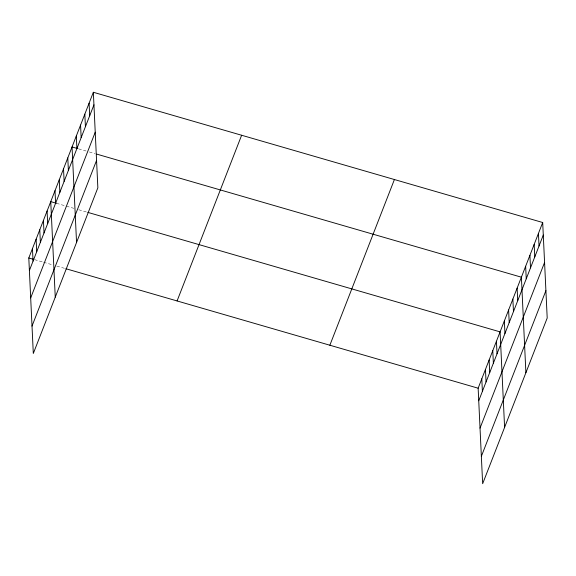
<?xml version="1.0" encoding="UTF-8"?>
<svg xmlns="http://www.w3.org/2000/svg" width="576" height="576" viewBox="0 0 576 576"><rect width="100%" height="100%" fill="white"/><g stroke="black" fill="none" stroke-linecap="round" stroke-linejoin="round"><path stroke-width="0.43" stroke-dasharray="2.88 2.16" d="M78.638 148.867L86.054 151.013M89.352 151.97L95.119 153.641M56.513 203.306L65.578 205.934M66.398 206.172L73.814 208.325M78.754 209.75L86.998 212.141M34.567 259.646L42.804 262.03M43.625 262.267L52.69 264.895M56.808 266.09L65.045 268.481"/><path stroke-width="0.86" d="M93.348 92.275L97.855 187.798L33.307 353.491L28.8 257.969L93.348 92.275L542.693 222.509L547.2 318.031L482.652 483.725L478.145 388.202L542.693 222.509M29.39 270.518L93.946 104.825M30.686 297.9L95.234 132.206M32.011 326.11L96.566 160.416M177.084 300.946L241.632 135.252M329.861 345.226L394.409 179.532M478.735 400.752L543.29 235.058M480.024 428.134L544.579 262.44M481.356 456.343L545.911 290.65M77.818 148.63L72.05 146.959L76.55 242.474M96.761 154.123L521.395 277.193L525.895 372.708M56.513 203.306L50.746 201.636L55.253 297.151M87.818 212.378L500.09 331.87L504.598 427.385M28.8 257.969L33.739 259.402M65.873 268.718L478.145 388.202M538.438 233.446L539.028 245.995M534.175 244.382L534.766 256.925M529.913 255.319L530.503 267.862M525.65 266.256L526.248 278.798M517.133 288.122L517.723 300.672M512.87 299.059L513.461 311.609M508.615 309.996L509.206 322.546M504.353 320.933L504.943 333.475M496.433 341.258L497.023 353.801M492.775 350.647L493.366 363.19M489.118 360.036L489.708 372.586M485.46 369.425L486.05 381.974M481.802 378.814L482.393 391.363M89.093 103.212L89.683 115.762M84.83 114.149L85.421 126.698M80.568 125.086L81.158 137.628M76.313 136.022L76.903 148.565M67.788 157.896L68.378 170.438M63.526 168.826L64.123 181.375M59.27 179.762L59.861 192.312M55.008 190.699L55.598 203.249M47.088 211.025L47.678 223.567M43.43 220.414L44.021 232.963M39.773 229.802L40.363 242.352M36.115 239.191L36.706 251.741M32.458 248.58L33.048 261.13"/></g></svg>
